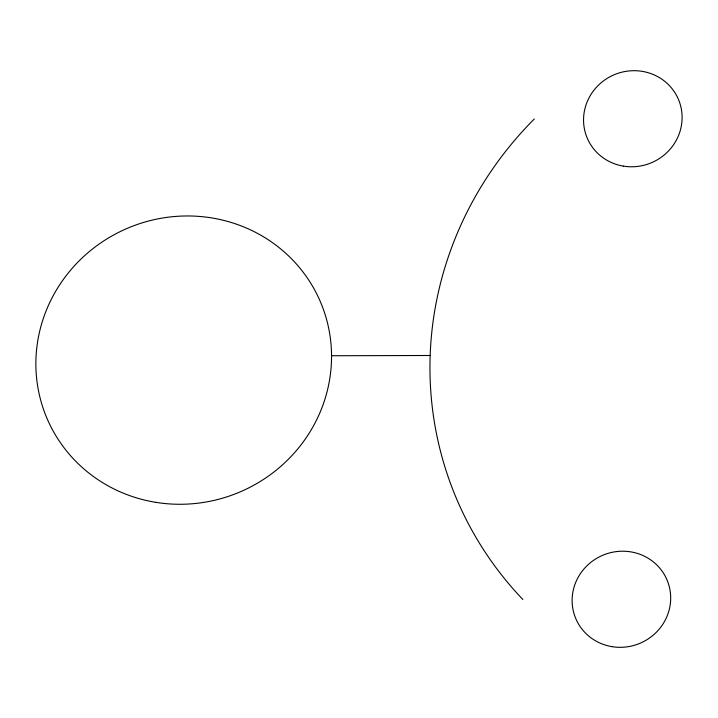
<?xml version="1.0" encoding="UTF-8"?>
<svg xmlns="http://www.w3.org/2000/svg" width="718" height="718" viewBox="0 0 718 718"><rect width="100%" height="100%" fill="white"/><g stroke="black" fill="none" stroke-linecap="round" stroke-linejoin="round"><path stroke-width="1.08" d="M331.599 355.742L430.136 355.491M522.866 599.512A359.171 346.444 -22.8 0 1 534.3 118.982M155.815 502.34A148.626 143.358 -22.8 0 0 323.387 309.386A148.626 143.358 -22.8 0 0 71.917 268.622A148.626 143.358 -22.8 0 0 155.815 502.34M612.104 646.676A49.542 47.783 -22.8 0 0 667.964 582.352A49.542 47.783 -22.8 0 0 584.138 568.764A49.542 47.783 -22.8 0 0 612.104 646.676M623.538 166.145A49.542 47.783 -22.8 0 0 679.39 101.83A49.542 47.783 -22.8 0 0 595.572 88.233A49.542 47.783 -22.8 0 0 623.538 166.145"/></g></svg>
